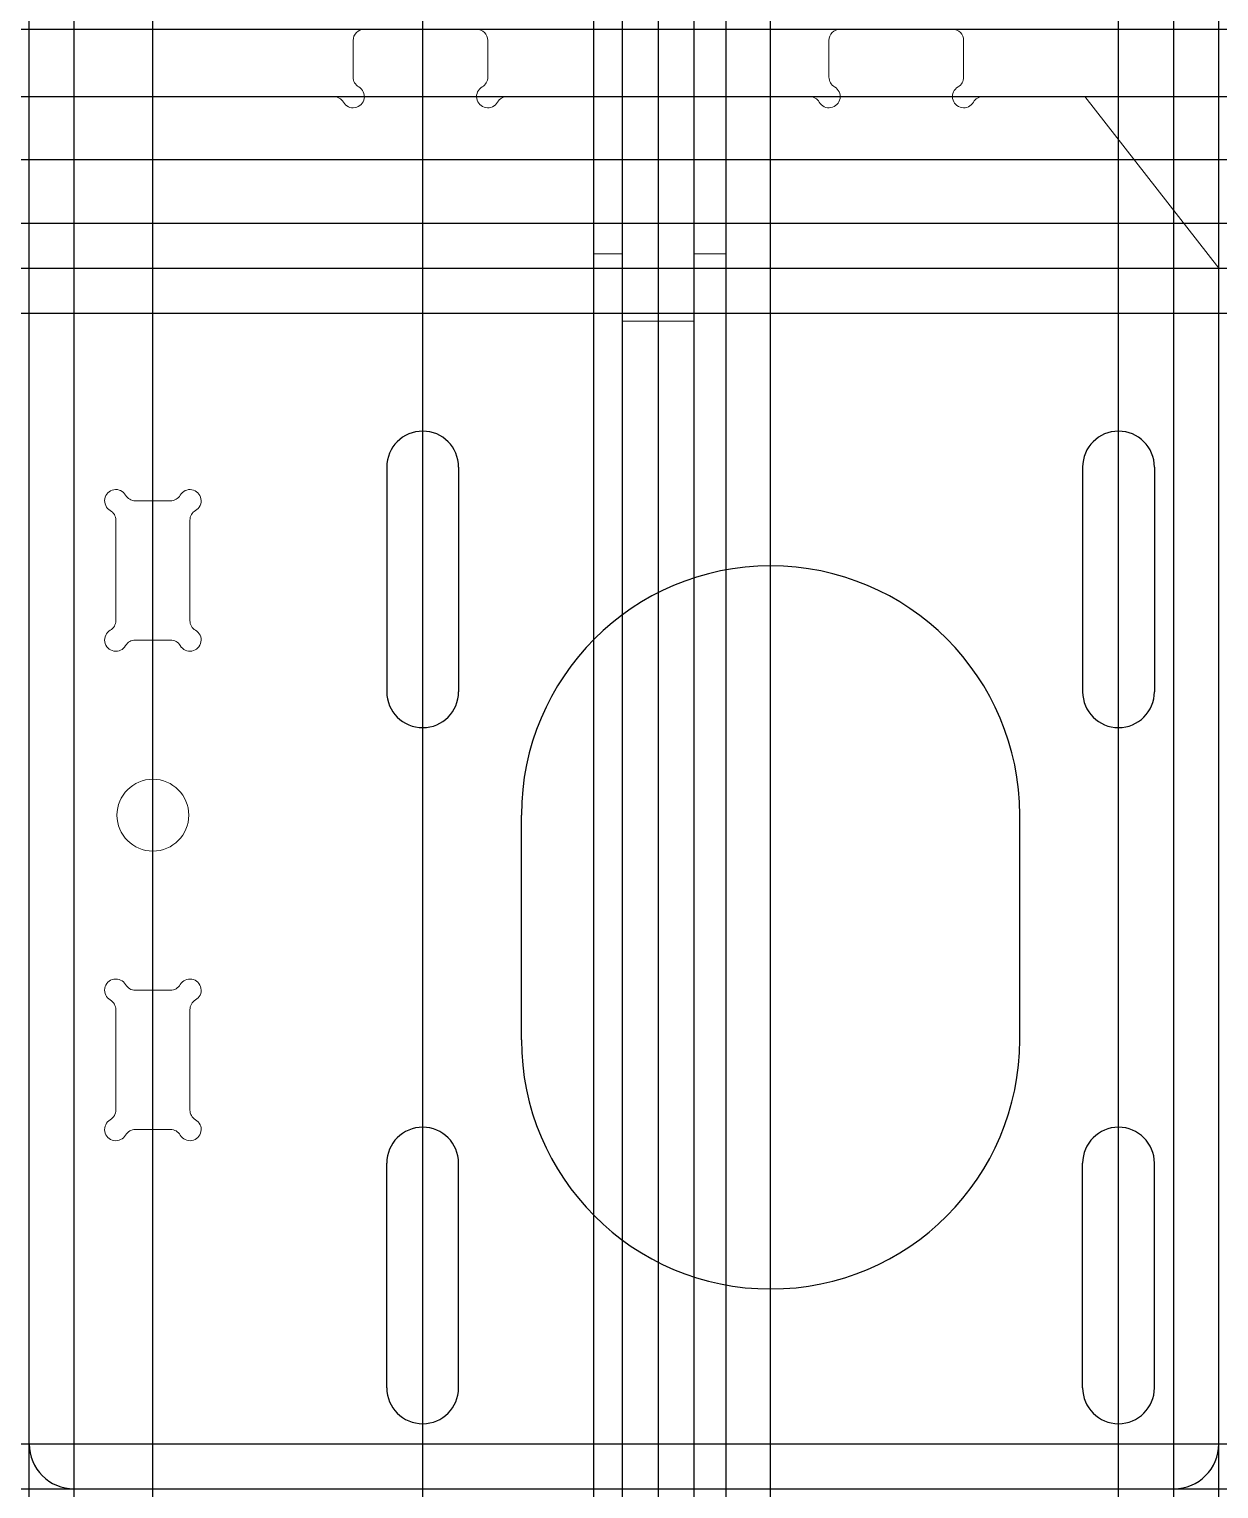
# Model space of a CAD drawing. Header units: millimetres. Extents: x 281.5 to 334.5, y 156.1 to 221.1.
import ezdxf

# ---------------------------------------------------------------- set-up
doc = ezdxf.new("R2010")
doc.units = ezdxf.units.MM

msp = doc.modelspace()

# ---------------------------------------------------------------- linework, layer by layer
at = {"color": 7, "linetype": 'Continuous', "lineweight": 15}
for p, q in [((301.41, 221.133), (296.41, 221.133)), ((322.61, 221.133), (317.61, 221.133)), ((295.91, 220.633), (295.91, 218.999)), ((301.91, 218.999), (301.91, 220.633)), ((317.11, 220.633), (317.11, 218.999)), ((323.11, 218.999), (323.11, 220.633)), ((295.044, 218.133), (281.478, 218.133)), ((281.478, 218.133), (281.478, 158.133)), ((307.91, 218.133), (302.776, 218.133)), ((307.91, 215.333), (307.91, 218.133)), ((311.11, 218.133), (311.11, 215.333)), ((316.244, 218.133), (311.11, 218.133)), ((328.51, 218.133), (323.976, 218.133)), ((334.478, 210.489), (328.51, 218.133)), ((306.635, 215.333), (307.91, 215.333)), ((306.635, 211.133), (306.635, 215.333)), ((311.11, 215.333), (312.535, 215.333)), ((312.535, 215.333), (312.535, 211.133)), ((307.91, 211.133), (306.635, 211.133)), ((307.91, 208.133), (307.91, 211.133)), ((311.11, 211.133), (311.11, 208.133)), ((312.535, 211.133), (311.11, 211.133)), ((334.478, 158.133), (334.478, 210.489)), ((311.11, 208.133), (307.91, 208.133)), ((287.774, 200.132), (286.206, 200.132)), ((285.34, 199.266), (285.34, 194.798)), ((288.64, 194.798), (288.64, 199.266)), ((286.206, 193.932), (287.774, 193.932)), ((287.774, 178.335), (286.206, 178.335)), ((285.34, 177.469), (285.34, 173.001)), ((288.64, 173.001), (288.64, 177.469)), ((286.206, 172.135), (287.774, 172.135)), ((283.478, 156.133), (332.478, 156.133))]:
    msp.add_line(p, q, dxfattribs=at)
at = {"linetype": 'ByBlock'}
for p, q in [((297.41, 201.633), (297.41, 191.63)), ((297.41, 201.633), (297.41, 191.63)), ((300.61, 201.633), (300.61, 191.63)), ((300.61, 201.633), (300.61, 191.63)), ((328.41, 201.633), (328.41, 191.63)), ((328.41, 201.633), (328.41, 191.63)), ((331.61, 201.633), (331.61, 191.63)), ((331.61, 201.633), (331.61, 191.63)), ((303.41, 176.133), (303.41, 186.133)), ((303.41, 176.133), (303.41, 186.133)), ((325.61, 176.133), (325.61, 186.133)), ((325.61, 176.133), (325.61, 186.133)), ((297.41, 160.633), (297.41, 170.636)), ((297.41, 160.633), (297.41, 170.636)), ((300.61, 160.633), (300.61, 170.636)), ((300.61, 160.633), (300.61, 170.636)), ((328.41, 160.633), (328.41, 170.636)), ((328.41, 160.633), (328.41, 170.636)), ((331.61, 160.633), (331.61, 170.636)), ((331.61, 160.633), (331.61, 170.636))]:
    msp.add_line(p, q, dxfattribs=at)
at = {"color": 7, "linetype": 'Continuous', "lineweight": 15}
msp.add_circle((286.99, 186.133), 1.6, dxfattribs=at)
for centre, start, end in [((296.41, 220.633), 89.99977, 179.99955), ((301.41, 220.633), 359.99996, 89.99996), ((317.61, 220.633), 90.00002, 179.99908), ((322.61, 220.633), 0, 90), ((295.91, 218.133), 210.00024, 59.99993), ((296.41, 218.999), 180.00005, 240), ((301.91, 218.133), 120.00008, 330.0001), ((301.41, 218.999), 300.00016, 359.99996), ((317.11, 218.133), 210.00023, 59.99993), ((317.61, 218.999), 180.00004, 240), ((323.11, 218.133), 120.00012, 330.00013), ((322.61, 218.999), 300.0002, 0), ((295.044, 217.633), 30.0002, 90), ((302.776, 217.633), 89.99996, 149.99996), ((316.244, 217.633), 30.00019, 89.99996), ((323.976, 217.633), 89.99993, 150), ((285.34, 200.132), 30.00024, 239.99993), ((286.206, 200.632), 210.0002, 270), ((287.774, 200.632), 270.00016, 330.00011), ((288.64, 200.132), 300.00035, 150.00004), ((284.84, 199.266), 0.00005, 60), ((289.14, 199.266), 119.99947, 179.99969), ((285.34, 193.932), 120.00024, 329.99993), ((284.84, 194.798), 300.0002, 0), ((288.64, 193.932), 210.00023, 60.00024), ((289.14, 194.798), 180.00004, 240.00011), ((286.206, 193.432), 90.00005, 150), ((287.774, 193.432), 30.00031, 90.00011), ((285.34, 178.335), 30.00024, 239.99993), ((288.64, 178.335), 300.00035, 150.00004), ((286.206, 178.835), 210.0002, 270), ((287.774, 178.835), 270.00016, 330.00011), ((284.84, 177.469), 359.99993, 60), ((289.14, 177.469), 119.99947, 179.99969), ((284.84, 173.001), 300.0002, 0), ((289.14, 173.001), 180.00016, 240.00011), ((285.34, 172.135), 120.00012, 330.00013), ((288.64, 172.135), 210.00023, 60.00024), ((286.206, 171.635), 90.00005, 150), ((287.774, 171.635), 30.00031, 90.00011)]:
    msp.add_arc(centre, 0.5, start, end, dxfattribs=at)
at = {"linetype": 'ByBlock'}
for centre, radius, start, end in [((299.01, 201.633), 1.6, 0, 180), ((299.01, 201.633), 1.6, 0, 180), ((330.01, 201.633), 1.6, 0, 180), ((330.01, 201.633), 1.6, 0, 180), ((314.51, 186.133), 11.1, 0, 180), ((314.51, 186.133), 11.1, 0, 180), ((299.01, 191.63), 1.6, 180, 0), ((299.01, 191.63), 1.6, 180, 0), ((330.01, 191.63), 1.6, 180, 0), ((330.01, 191.63), 1.6, 180, 0), ((314.51, 176.133), 11.1, 180, 0), ((314.51, 176.133), 11.1, 180, 0), ((299.01, 170.636), 1.6, 0, 180), ((299.01, 170.636), 1.6, 0, 180), ((330.01, 170.636), 1.6, 0, 180), ((330.01, 170.636), 1.6, 0, 180), ((299.01, 160.633), 1.6, 180, 0), ((299.01, 160.633), 1.6, 180, 0), ((330.01, 160.633), 1.6, 180, 0), ((330.01, 160.633), 1.6, 180, 0)]:
    msp.add_arc(centre, radius, start, end, dxfattribs=at)
for centre, start, end in [((283.478, 158.133), 180, 270), ((332.478, 158.133), 270, 0)]:
    msp.add_arc(centre, 2, start, end)
at = {"layer": 'Defpoints', "color": 2}
for p, direction in [((281.478, 218.133), (0, 1)), ((281.478, 221.133), (1, 0)), ((283.478, 218.133), (0, 1)), ((286.99, 186.133), (0, 1)), ((299.01, 170.636), (0, 1)), ((306.635, 215.333), (0, 1)), ((307.91, 215.333), (0, 1)), ((309.51, 208.133), (0, 1)), ((311.11, 216.733), (0, 1)), ((312.535, 215.333), (0, 1)), ((314.51, 186.133), (0, 1)), ((330.01, 170.636), (0, 1)), ((332.478, 218.133), (0, 1)), ((334.478, 218.133), (0, 1)), ((281.478, 218.133), (1, 0)), ((307.91, 215.333), (1, 0)), ((330.51, 212.489), (1, 0)), ((330.51, 210.489), (1, 0)), ((330.51, 208.489), (1, 0)), ((283.537, 158.133), (1, 0)), ((283.537, 156.133), (1, 0))]:
    msp.add_xline(p, direction, dxfattribs=at)

doc.saveas('drawing.dxf')
